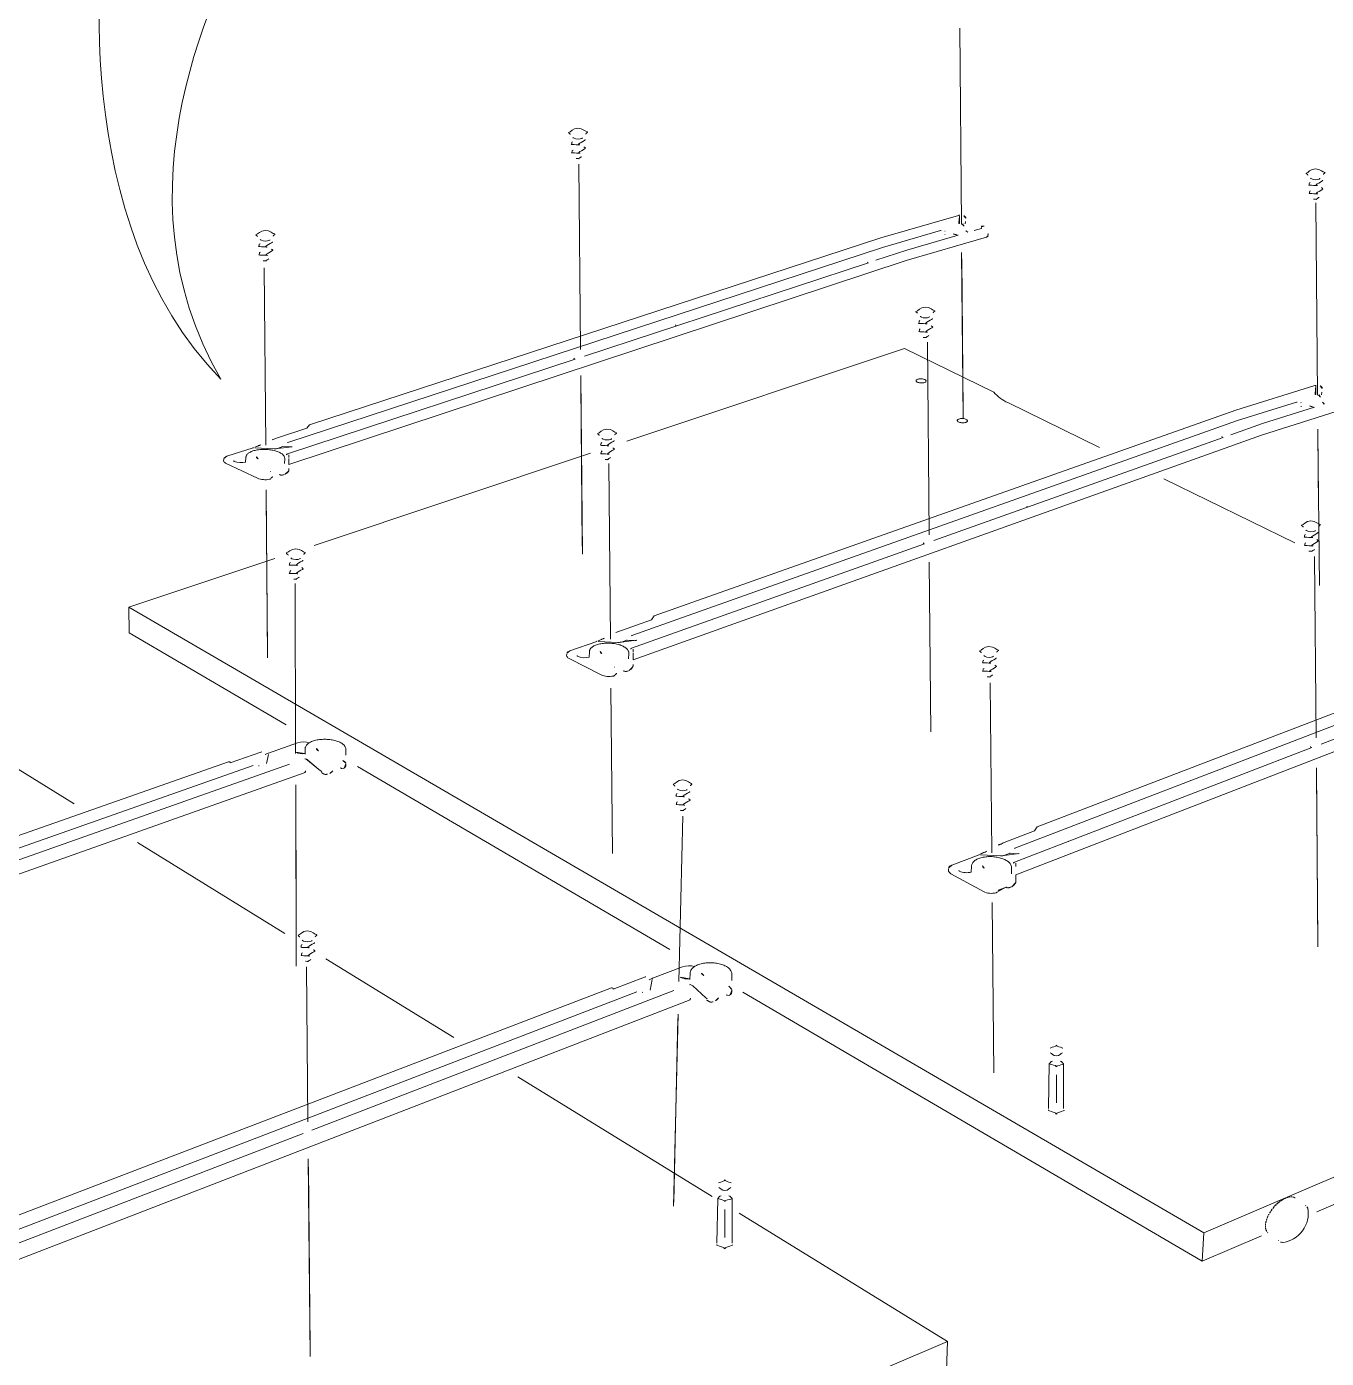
# Model space of a CAD drawing. Header units: metres. Extents: x -27.1 to 47.9, y -10.7 to 6.6.
# Drawn here: x 26.617 to 27.739, y 3.851 to 5.001 of the extents above; entities that cross this region are included whole.
import ezdxf

# ---------------------------------------------------------------- set-up
doc = ezdxf.new("R2010")
doc.units = ezdxf.units.M
doc.header["$MEASUREMENT"] = 0
doc.layers.add('PDF_Working_Num_Penna__255_Num_Penna__255_Num_Penna__255_Num_Penna__255_Num_Penna__255_Num_Penna__255', color=255, linetype='Continuous', lineweight=18)
doc.layers.add('PDF_Working_Num_Penna__7_Num_Penna__7_Num_Penna__7_Num_Penna__7_Num_Penna__7_Num_Penna__7', color=7, linetype='Continuous', lineweight=18)

msp = doc.modelspace()

# ---------------------------------------------------------------- linework, layer by layer
at = {"layer": 'PDF_Working_Num_Penna__255_Num_Penna__255_Num_Penna__255_Num_Penna__255_Num_Penna__255_Num_Penna__255', "color": 255, "linetype": 'Continuous', "lineweight": 18, "flags": 128}
for points in [[(27.4241, 4.8301), (27.4226, 4.9992)], [(27.0953, 4.722), (27.0939, 4.8817)], [(27.7316, 4.6826), (27.7302, 4.8486)], [(27.4255, 4.6684), (27.4244, 4.8)], [(26.8236, 4.6392), (26.8222, 4.7924)], [(27.3962, 4.5618), (27.3947, 4.7283)], [(27.0968, 4.5521), (27.0956, 4.6924)], [(27.7331, 4.5182), (27.7319, 4.6471)], [(27.1212, 4.4719), (27.1198, 4.6235)], [(26.8252, 4.4617), (26.824, 4.595)], [(27.7303, 4.3867), (27.7289, 4.5431)], [(27.3977, 4.3918), (27.3964, 4.5383)], [(26.8493, 4.3733), (26.8489, 4.5199)], [(27.1228, 4.2869), (27.1215, 4.4297)], [(27.4503, 4.2874), (27.449, 4.4342)], [(27.7318, 4.2112), (27.7306, 4.3562)], [(26.8498, 4.1896), (26.8494, 4.3398)], [(27.1802, 4.1765), (27.1836, 4.3192)], [(27.452, 4.0977), (27.4507, 4.2445)], [(26.86, 4.0553), (26.8588, 4.1892)], [(27.1757, 3.9861), (27.1794, 4.1448)], [(26.8618, 3.8596), (26.8604, 4.0163)]]:
    msp.add_lwpolyline(points, dxfattribs=at)
at = {"layer": 'PDF_Working_Num_Penna__7_Num_Penna__7_Num_Penna__7_Num_Penna__7_Num_Penna__7_Num_Penna__7', "color": 7, "linetype": 'Continuous', "lineweight": 18, "flags": 128}
for points in [[(27.4241, 4.8301), (27.4226, 4.9992)], [(27.0953, 4.722), (27.0939, 4.8817)], [(27.7316, 4.6826), (27.7302, 4.8486)], [(27.3546, 4.8182), (27.4215, 4.8376)], [(27.406, 4.8245), (27.356, 4.81), (26.8426, 4.6416)], [(26.8614, 4.657), (27.3546, 4.8182)], [(27.4459, 4.8189), (27.3764, 4.7986)], [(27.3771, 4.8077), (27.4213, 4.8206)], [(27.3503, 4.7989), (27.3771, 4.8077)], [(27.4256, 4.6627), (27.4243, 4.8056)], [(27.3764, 4.7986), (26.8436, 4.6227), (26.8436, 4.6278)], [(27.0986, 4.716), (27.3438, 4.7967)], [(26.8236, 4.6392), (26.8222, 4.7924)], [(27.3962, 4.5618), (27.3947, 4.7283)], [(26.8422, 4.6317), (27.0907, 4.7134)], [(27.1352, 4.6428), (27.375, 4.7228)], [(27.0969, 4.5452), (27.0955, 4.6994)], [(27.661, 4.6695), (27.7291, 4.6908)], [(27.7134, 4.6764), (27.6624, 4.6605), (27.1397, 4.475)], [(27.1589, 4.492), (27.661, 4.6695)], [(27.754, 4.6703), (27.6832, 4.6479)], [(27.6839, 4.6579), (27.7289, 4.6721)], [(26.8313, 4.6447), (26.8321, 4.6451), (26.8329, 4.6454), (26.8337, 4.6457), (26.859, 4.654), (26.8614, 4.657)], [(27.6566, 4.6482), (27.6839, 4.6579)], [(27.6832, 4.6479), (27.1408, 4.4542), (27.1408, 4.4598)], [(27.4004, 4.557), (27.65, 4.6459)], [(27.7325, 4.5856), (27.7319, 4.6532)], [(26.8131, 4.6372), (26.8129, 4.6372), (26.8127, 4.6371), (26.79, 4.6297)], [(26.8336, 4.6365), (26.8331, 4.6364), (26.8325, 4.6363), (26.832, 4.6362), (26.8313, 4.6362), (26.8307, 4.6362), (26.814, 4.6371)], [(26.8654, 4.5528), (27.1039, 4.6324)], [(27.1212, 4.4719), (27.1198, 4.6235)], [(27.7119, 4.5549), (27.5988, 4.6102)], [(26.8252, 4.4558), (26.8239, 4.6009)], [(27.1393, 4.4641), (27.3923, 4.5541)], [(26.7054, 4.4995), (26.8314, 4.5415)], [(27.7303, 4.3867), (27.7289, 4.5431)], [(27.3977, 4.3918), (27.3964, 4.5383)], [(26.8493, 4.3733), (26.8489, 4.5199)], [(28.0562, 4.5121), (28.0529, 4.5127), (28.0526, 4.5127), (28.0524, 4.5127), (28.0007, 4.4951), (27.4701, 4.2914)], [(27.6334, 3.9595), (26.7054, 4.4995)], [(26.7057, 4.4774), (26.7054, 4.4995)], [(27.4896, 4.31), (27.9992, 4.5051)], [(27.1282, 4.4784), (27.129, 4.4788), (27.1299, 4.4792), (27.1307, 4.4795), (27.1565, 4.4887), (27.1589, 4.492)], [(26.8412, 4.398), (26.7057, 4.4774)], [(27.4712, 4.2685), (28.0217, 4.4813)], [(27.7347, 4.3814), (27.9881, 4.4791)], [(27.1097, 4.4702), (27.1095, 4.4701), (27.1093, 4.47), (27.0862, 4.4619)], [(27.1306, 4.4694), (27.1301, 4.4693), (27.1295, 4.4692), (27.1289, 4.4691), (27.1283, 4.469), (27.1276, 4.469), (27.1106, 4.47)], [(27.1228, 4.2869), (27.1215, 4.4297)], [(27.4503, 4.2874), (27.449, 4.4342)], [(26.6583, 4.3298), (26.5454, 4.3993)], [(26.8575, 4.3726), (26.8576, 4.3774), (26.8576, 4.3778), (26.8577, 4.3783), (26.8579, 4.3788), (26.8581, 4.3793), (26.8583, 4.3798), (26.8587, 4.3804), (26.8592, 4.3809), (26.8597, 4.3814), (26.8603, 4.3819), (26.8609, 4.3823), (26.8616, 4.3827), (26.8623, 4.3831), (26.8631, 4.3835), (26.8639, 4.3838), (26.8648, 4.3841), (26.8658, 4.3844), (26.8668, 4.3847), (26.8679, 4.3849), (26.8689, 4.3851), (26.87, 4.3853), (26.8711, 4.3854), (26.8722, 4.3854), (26.8733, 4.3855), (26.8745, 4.3855), (26.8756, 4.3855), (26.8767, 4.3854), (26.8778, 4.3854), (26.8789, 4.3853), (26.88, 4.3851), (26.881, 4.385), (26.8821, 4.3847), (26.8831, 4.3845), (26.884, 4.3842), (26.885, 4.384), (26.8859, 4.3836), (26.8868, 4.3833), (26.8876, 4.3829), (26.8884, 4.3825), (26.8891, 4.3821), (26.8898, 4.3816), (26.8904, 4.3811), (26.891, 4.3806), (26.8915, 4.38), (26.8919, 4.3794), (26.8922, 4.3789), (26.8925, 4.3783), (26.8927, 4.3777), (26.8928, 4.3771), (26.8928, 4.3765), (26.8927, 4.3717)], [(26.8203, 4.3746), (26.8197, 4.3745), (26.8192, 4.3744), (26.7929, 4.3651)], [(27.4698, 4.2794), (27.7265, 4.3783)], [(26.8128, 4.363), (26.1708, 4.1368), (26.1048, 4.111)], [(26.1692, 4.1476), (26.7914, 4.366)], [(26.1924, 4.1209), (26.8575, 4.3567)], [(26.5394, 4.2563), (26.8441, 4.364)], [(27.1724, 4.2041), (26.9027, 4.362)], [(27.7319, 4.2065), (27.7305, 4.3609)], [(26.8497, 4.2337), (26.8494, 4.3461)], [(27.1802, 4.1765), (27.1836, 4.3192)], [(27.4585, 4.2951), (27.4593, 4.2956), (27.4602, 4.296), (27.461, 4.2964), (27.4872, 4.3064), (27.4896, 4.31)], [(26.84, 4.218), (26.7127, 4.2963)], [(27.4397, 4.2861), (27.4395, 4.286), (27.4393, 4.2859), (27.4158, 4.2769)], [(27.4609, 4.2852), (27.4604, 4.2851), (27.4598, 4.2849), (27.4592, 4.2849), (27.4586, 4.2848), (27.4579, 4.2848), (27.4406, 4.2859)], [(28.3287, 4.2569), (27.6334, 3.9595)], [(27.452, 4.0977), (27.4507, 4.2445)], [(26.986, 4.1281), (26.8755, 4.1961)], [(27.7309, 3.9776), (28.2583, 4.2045)], [(26.86, 4.0553), (26.8588, 4.1892)], [(27.1897, 4.1782), (27.1898, 4.1835), (27.1899, 4.1841), (27.1899, 4.1846), (27.1901, 4.1852), (27.1903, 4.1857), (27.1906, 4.1863), (27.191, 4.1869), (27.1915, 4.1875), (27.192, 4.1881), (27.1926, 4.1886), (27.1933, 4.1891), (27.194, 4.1896), (27.1947, 4.19), (27.1955, 4.1904), (27.1963, 4.1907), (27.1972, 4.1911), (27.1983, 4.1914), (27.1993, 4.1917), (27.2004, 4.192), (27.2015, 4.1922), (27.2026, 4.1924), (27.2037, 4.1925), (27.2049, 4.1926), (27.206, 4.1926), (27.2072, 4.1927), (27.2083, 4.1926), (27.2095, 4.1926), (27.2106, 4.1925), (27.2117, 4.1924), (27.2128, 4.1922), (27.2139, 4.192), (27.215, 4.1918), (27.216, 4.1915), (27.217, 4.1912), (27.218, 4.1909), (27.2189, 4.1905), (27.2198, 4.1901), (27.2206, 4.1897), (27.2214, 4.1893), (27.2222, 4.1888), (27.2229, 4.1883), (27.2235, 4.1877), (27.2241, 4.1871), (27.2246, 4.1865), (27.2251, 4.1858), (27.2254, 4.1852), (27.2256, 4.1846), (27.2258, 4.1839), (27.2259, 4.1833), (27.2259, 4.1826), (27.2258, 4.1773)], [(27.1516, 4.1805), (27.151, 4.1804), (27.1504, 4.1802), (27.1235, 4.1699)], [(27.2034, 4.1624), (27.1921, 4.1727), (27.1916, 4.1731), (27.191, 4.1734), (27.1905, 4.1737), (27.1898, 4.1739)], [(27.1439, 4.1675), (26.4851, 3.9146), (26.4174, 3.8858)], [(26.4834, 3.9266), (27.1219, 4.1709)], [(26.5072, 3.8968), (27.1898, 4.1605)], [(26.8633, 4.0482), (27.1759, 4.1686)], [(27.6832, 3.957), (27.632, 3.935), (27.2354, 4.1672)], [(27.1756, 3.9827), (27.1795, 4.1483)], [(27.4998, 4.1056), (27.4992, 4.0669)], [(27.5122, 4.1056), (27.5123, 4.0668)], [(27.2088, 3.991), (27.0411, 4.0942)], [(27.5061, 4.096), (27.5061, 4.0718)], [(26.514, 3.9137), (26.8558, 4.0453)], [(26.8618, 3.8527), (26.8603, 4.0233)], [(27.2137, 3.9893), (27.213, 3.9506)], [(27.2261, 3.9893), (27.2262, 3.9505)], [(27.2199, 3.9797), (27.2199, 3.9555)], [(27.4122, 3.8658), (27.2322, 3.9766)], [(27.632, 3.935), (27.6334, 3.9595)], [(27.3749, 3.8252), (27.4111, 3.8408), (27.4122, 3.8658)]]:
    msp.add_lwpolyline(points, dxfattribs=at)
for points in [[(27.4228, 4.8377), (27.4224, 4.8377), (27.4221, 4.8377), (27.4218, 4.8376)], [(27.4224, 4.8369), (27.4218, 4.8313), (27.4218, 4.831), (27.4219, 4.8308), (27.422, 4.8307), (27.4222, 4.8305), (27.4224, 4.8305)], [(27.4254, 4.8295), (27.425, 4.8298), (27.4246, 4.8299)], [(27.4254, 4.8295), (27.4253, 4.8298), (27.4253, 4.83), (27.4255, 4.8302), (27.4257, 4.8304)], [(27.4254, 4.8295), (27.4256, 4.8292), (27.4258, 4.8289), (27.4261, 4.8286), (27.4264, 4.8284)], [(27.4278, 4.8353), (27.4278, 4.8357), (27.4277, 4.8361), (27.4274, 4.8365), (27.4271, 4.8368), (27.4267, 4.8371), (27.4262, 4.8372)], [(27.4275, 4.8323), (27.4273, 4.8303)], [(27.4414, 4.8273), (27.4413, 4.8264)], [(27.4436, 4.8284), (27.4417, 4.8284), (27.4416, 4.8282), (27.4415, 4.828), (27.4415, 4.8277)], [(27.4436, 4.8284), (27.4437, 4.8282)], [(27.406, 4.8245), (27.4063, 4.8245), (27.4065, 4.8245)], [(27.4097, 4.8241), (27.4101, 4.8239)], [(27.4098, 4.8211), (27.4101, 4.8211), (27.4102, 4.8212)], [(27.4171, 4.8217), (27.4177, 4.8215), (27.4183, 4.8212), (27.419, 4.821), (27.4198, 4.8208), (27.4205, 4.8207)], [(27.4296, 4.823), (27.4294, 4.8232), (27.4292, 4.8236), (27.4289, 4.8238), (27.4285, 4.8241), (27.428, 4.8244)], [(27.4413, 4.8264), (27.4352, 4.8246)], [(27.4459, 4.8189), (27.4463, 4.8191), (27.4466, 4.8193), (27.4469, 4.8196), (27.4471, 4.8199), (27.4472, 4.8203)], [(27.4473, 4.8209), (27.4473, 4.8211), (27.4473, 4.8213), (27.4471, 4.8215), (27.447, 4.8217)], [(27.3426, 4.7976), (27.3426, 4.7974)], [(27.3428, 4.7972), (27.3432, 4.7969)], [(27.1772, 4.7432), (27.1772, 4.7429)], [(27.1774, 4.7427), (27.1778, 4.7425)], [(27.0896, 4.7143), (27.0897, 4.7141)], [(27.0898, 4.7138), (27.0902, 4.7136)], [(27.3925, 4.6959), (27.392, 4.6961), (27.3914, 4.6963), (27.3906, 4.6965), (27.3899, 4.6965), (27.3892, 4.6966), (27.3884, 4.6966), (27.3877, 4.6965), (27.387, 4.6964), (27.3864, 4.6962), (27.3858, 4.696), (27.3854, 4.6958), (27.3851, 4.6955), (27.385, 4.6952), (27.3849, 4.6949), (27.385, 4.6945), (27.3852, 4.6942), (27.3856, 4.694), (27.386, 4.6937), (27.3866, 4.6935), (27.3872, 4.6933), (27.3879, 4.6932), (27.3886, 4.693), (27.3894, 4.693), (27.3901, 4.693), (27.3909, 4.6931), (27.3916, 4.6932), (27.3922, 4.6934), (27.3927, 4.6936), (27.3931, 4.6938), (27.3934, 4.6941), (27.3935, 4.6944), (27.3936, 4.6947), (27.3935, 4.695), (27.3933, 4.6954), (27.393, 4.6956)], [(27.7304, 4.6909), (27.7301, 4.6909), (27.7297, 4.6909), (27.7294, 4.6909)], [(27.73, 4.6901), (27.7294, 4.6839), (27.7294, 4.6836), (27.7295, 4.6834), (27.7296, 4.6832), (27.7298, 4.6831), (27.7301, 4.683)], [(27.7356, 4.6883), (27.7355, 4.6888), (27.7354, 4.6893), (27.7351, 4.6897), (27.7348, 4.69), (27.7344, 4.6903), (27.7339, 4.6905)], [(27.7331, 4.682), (27.7326, 4.6822), (27.7322, 4.6824)], [(27.7331, 4.682), (27.733, 4.6823), (27.733, 4.6825), (27.7331, 4.6828), (27.7332, 4.6829)], [(27.7331, 4.682), (27.7332, 4.6816), (27.7335, 4.6812), (27.7338, 4.681), (27.7341, 4.6807)], [(27.7352, 4.685), (27.735, 4.6828)], [(27.7134, 4.6764), (27.7136, 4.6765), (27.7139, 4.6764)], [(27.7171, 4.676), (27.7175, 4.6758)], [(27.7172, 4.6726), (27.7174, 4.6727), (27.7176, 4.6728)], [(27.7246, 4.6734), (27.7252, 4.6731), (27.7258, 4.6728), (27.7265, 4.6726), (27.7273, 4.6724), (27.7281, 4.6722)], [(27.7373, 4.6747), (27.7372, 4.6751), (27.7369, 4.6754), (27.7366, 4.6757), (27.7362, 4.676), (27.7357, 4.6763)], [(27.4282, 4.6616), (27.4276, 4.6618), (27.427, 4.662), (27.4262, 4.6622), (27.4255, 4.6623), (27.4248, 4.6623), (27.424, 4.6623), (27.4233, 4.6622), (27.4226, 4.6621), (27.422, 4.6619), (27.4215, 4.6617), (27.421, 4.6615), (27.4207, 4.6611), (27.4205, 4.6608), (27.4205, 4.6605), (27.4206, 4.6602), (27.4208, 4.6599), (27.4211, 4.6596), (27.4216, 4.6594), (27.4222, 4.6591), (27.4228, 4.6589), (27.4235, 4.6588), (27.4243, 4.6586), (27.425, 4.6586), (27.4258, 4.6586), (27.4266, 4.6587), (27.4272, 4.6588), (27.4278, 4.659), (27.4283, 4.6592), (27.4288, 4.6595), (27.4291, 4.6598), (27.4293, 4.6601), (27.4293, 4.6604), (27.4292, 4.6607), (27.429, 4.661), (27.4287, 4.6613)], [(26.8313, 4.6447), (26.8305, 4.6445), (26.8297, 4.6443), (26.829, 4.644)], [(26.8876, 4.6466), (26.8875, 4.6468)], [(27.6488, 4.6468), (27.6488, 4.6466)], [(27.6489, 4.6464), (27.6494, 4.6461)], [(26.8166, 4.6386), (26.8157, 4.6382), (26.8149, 4.6378), (26.814, 4.6375)], [(26.8166, 4.6386), (26.817, 4.6388), (26.8174, 4.6389), (26.8178, 4.639), (26.8181, 4.6391), (26.8185, 4.6393)], [(26.8188, 4.6394), (26.8193, 4.6397)], [(26.8336, 4.6365), (26.8383, 4.6381), (26.8452, 4.6378), (26.8456, 4.6378), (26.846, 4.6378), (26.8463, 4.6379)], [(26.8383, 4.6381), (26.8384, 4.6383)], [(26.8426, 4.6416), (26.8423, 4.6415)], [(26.79, 4.6297), (26.7893, 4.6294), (26.7887, 4.6291), (26.7883, 4.6288), (26.7878, 4.6285), (26.7876, 4.6281), (26.7874, 4.6278)], [(26.8157, 4.6292), (26.8157, 4.6288), (26.8158, 4.6285), (26.8161, 4.6281), (26.8165, 4.6277), (26.817, 4.6274)], [(26.8415, 4.631), (26.8416, 4.6313), (26.8418, 4.6315), (26.8419, 4.6316)], [(26.8435, 4.631), (26.8435, 4.6304), (26.8436, 4.6298), (26.8436, 4.6292), (26.8436, 4.6286)], [(26.8275, 4.6167), (26.8277, 4.6167)], [(26.8292, 4.6116), (26.8289, 4.6113), (26.8286, 4.611), (26.8283, 4.6107)], [(26.8292, 4.6116), (26.8293, 4.6118), (26.8295, 4.6119), (26.8297, 4.612)], [(26.8363, 4.6135), (26.8354, 4.6139), (26.8357, 4.6139)], [(26.8355, 4.6139), (26.836, 4.6137)], [(26.8397, 4.6141), (26.8379, 4.6135), (26.8375, 4.6134), (26.837, 4.6134), (26.8366, 4.6134)], [(26.8434, 4.6172), (26.8431, 4.6167), (26.8428, 4.6162), (26.8424, 4.6158), (26.8419, 4.6153), (26.8414, 4.615), (26.8408, 4.6146), (26.8403, 4.6143)], [(26.8434, 4.6172), (26.8434, 4.6176), (26.8435, 4.6179), (26.8435, 4.6182), (26.8436, 4.6185), (26.8436, 4.6189), (26.8436, 4.6193)], [(27.4804, 4.5868), (27.4804, 4.5866)], [(27.4806, 4.5863), (27.481, 4.5861)], [(27.3912, 4.5551), (27.3913, 4.5548)], [(27.3914, 4.5545), (27.3918, 4.5543)], [(27.1133, 4.4717), (27.1124, 4.4713), (27.1115, 4.4708), (27.1106, 4.4705)], [(27.1133, 4.4717), (27.1137, 4.4719), (27.1141, 4.472), (27.1145, 4.4721), (27.1148, 4.4722), (27.1152, 4.4724)], [(27.1155, 4.4726), (27.116, 4.4729)], [(27.1282, 4.4784), (27.1274, 4.4782), (27.1266, 4.4779), (27.1258, 4.4776)], [(27.1306, 4.4694), (27.1354, 4.4711), (27.1423, 4.4708), (27.1428, 4.4708), (27.1432, 4.4708), (27.1435, 4.4709)], [(27.1354, 4.4711), (27.1354, 4.4714)], [(27.1397, 4.475), (27.1394, 4.4748)], [(27.1856, 4.4805), (27.1854, 4.4807)], [(27.0862, 4.4619), (27.0855, 4.4616), (27.0849, 4.4613), (27.0844, 4.4609), (27.084, 4.4606), (27.0837, 4.4601), (27.0835, 4.4598)], [(27.1123, 4.4613), (27.1123, 4.4609), (27.1125, 4.4605), (27.1128, 4.4601), (27.1132, 4.4597), (27.1136, 4.4594)], [(27.1386, 4.4633), (27.1387, 4.4636), (27.1389, 4.4638), (27.1391, 4.464)], [(27.1407, 4.4633), (27.1407, 4.4627), (27.1407, 4.4621), (27.1407, 4.4614), (27.1408, 4.4606)], [(27.1405, 4.4481), (27.1403, 4.4476), (27.1399, 4.4471), (27.1395, 4.4465), (27.139, 4.4461), (27.1385, 4.4457), (27.1379, 4.4453), (27.1373, 4.4449)], [(27.1405, 4.4481), (27.1406, 4.4485), (27.1406, 4.4489), (27.1407, 4.4493), (27.1407, 4.4496), (27.1408, 4.45)], [(27.1244, 4.4476), (27.1246, 4.4476)], [(27.1261, 4.442), (27.1258, 4.4417), (27.1255, 4.4413), (27.1252, 4.441)], [(27.1261, 4.442), (27.1262, 4.4422), (27.1264, 4.4423), (27.1266, 4.4424)], [(27.1333, 4.4441), (27.1325, 4.4445), (27.1327, 4.4445)], [(27.1325, 4.4445), (27.133, 4.4443)], [(27.1368, 4.4447), (27.135, 4.4441), (27.1345, 4.4439), (27.1341, 4.4439), (27.1337, 4.4439)], [(27.7254, 4.3794), (27.7255, 4.379)], [(26.8233, 4.3726), (26.8234, 4.3724), (26.8236, 4.3723)], [(26.8235, 4.3727), (26.8256, 4.3734)], [(26.8258, 4.3725), (26.8241, 4.3645)], [(26.8256, 4.3734), (26.8258, 4.3735)], [(26.8576, 4.3687), (26.8572, 4.3686)], [(26.8708, 4.3584), (26.8598, 4.3676), (26.8593, 4.368), (26.8587, 4.3683), (26.8582, 4.3685)], [(26.8691, 4.3755), (26.8686, 4.3759), (26.8681, 4.3762), (26.8677, 4.3766), (26.8675, 4.377), (26.8673, 4.3774)], [(27.7256, 4.3787), (27.7261, 4.3785)], [(26.7925, 4.366), (26.7922, 4.3661), (26.7918, 4.3661)], [(26.7929, 4.3651), (26.7929, 4.3659)], [(26.8173, 4.3627), (26.8178, 4.3625)], [(26.8573, 4.3568), (26.8575, 4.3569), (26.8577, 4.3571), (26.8578, 4.3574), (26.8579, 4.3578), (26.8579, 4.3582)], [(26.872, 4.3577), (26.8716, 4.3579), (26.8712, 4.3581)], [(26.8716, 4.3567), (26.8719, 4.3565), (26.8721, 4.3564), (26.8724, 4.3563), (26.8726, 4.3562), (26.8729, 4.356), (26.8732, 4.3559), (26.8736, 4.3556), (26.8739, 4.3554), (26.8744, 4.3552)], [(26.8789, 4.3561), (26.8793, 4.3563), (26.8798, 4.3566), (26.8803, 4.3569), (26.8806, 4.3573), (26.881, 4.3578), (26.8815, 4.3584)], [(26.8881, 4.3608), (26.8889, 4.3604), (26.8892, 4.3602)], [(26.8889, 4.3604), (26.8887, 4.3605)], [(26.8907, 4.3604), (26.8905, 4.3603), (26.8902, 4.3602), (26.89, 4.3602), (26.8898, 4.3602)], [(26.8901, 4.3673), (26.8906, 4.367), (26.8912, 4.3666), (26.8918, 4.3662), (26.8922, 4.3658), (26.8925, 4.3654), (26.8927, 4.3649)], [(26.8927, 4.3644), (26.8927, 4.3627), (26.8926, 4.3623), (26.8924, 4.3619), (26.8921, 4.3615), (26.8917, 4.3611), (26.8912, 4.3607)], [(26.8749, 4.3551), (26.8754, 4.3551), (26.8759, 4.3552), (26.8764, 4.3553), (26.8769, 4.3554)], [(27.4433, 4.2877), (27.4424, 4.2872), (27.4415, 4.2868), (27.4406, 4.2864)], [(27.4433, 4.2877), (27.4437, 4.2879), (27.4442, 4.288), (27.4445, 4.2882), (27.4449, 4.2883), (27.4452, 4.2885)], [(27.4456, 4.2887), (27.4461, 4.289)], [(27.4585, 4.2951), (27.4576, 4.2949), (27.4568, 4.2946), (27.4561, 4.2942)], [(27.4609, 4.2852), (27.4658, 4.2871), (27.4728, 4.2867), (27.4732, 4.2867), (27.4737, 4.2868), (27.474, 4.2868)], [(27.4658, 4.2871), (27.4658, 4.2874)], [(27.4701, 4.2914), (27.4699, 4.2912)], [(27.5167, 4.2974), (27.5166, 4.2977)], [(27.4158, 4.2769), (27.4152, 4.2766), (27.4145, 4.2762), (27.414, 4.2759), (27.4136, 4.2755), (27.4133, 4.275), (27.4131, 4.2746)], [(27.4424, 4.2763), (27.4424, 4.2759), (27.4425, 4.2755), (27.4428, 4.275), (27.4432, 4.2746), (27.4437, 4.2742)], [(27.469, 4.2785), (27.4691, 4.2787), (27.4691, 4.2788), (27.4693, 4.2791), (27.4695, 4.2792)], [(27.4711, 4.2785), (27.4711, 4.2778), (27.4712, 4.2771), (27.4712, 4.2764), (27.4712, 4.2756)], [(27.471, 4.2619), (27.4711, 4.2623), (27.4711, 4.2626), (27.4711, 4.2631), (27.4712, 4.2635), (27.4712, 4.2639), (27.4712, 4.2644)], [(27.4712, 4.2645), (27.4712, 4.2685)], [(27.4546, 4.2612), (27.4548, 4.2613)], [(27.4626, 4.2578), (27.4568, 4.2555), (27.4566, 4.2555), (27.4565, 4.2553), (27.4563, 4.2551), (27.456, 4.2547), (27.4557, 4.2543), (27.4554, 4.254)], [(27.4636, 4.2574), (27.4628, 4.2579), (27.463, 4.2579)], [(27.4628, 4.2579), (27.4634, 4.2576)], [(27.4672, 4.2581), (27.4653, 4.2574), (27.4649, 4.2572), (27.4644, 4.2572), (27.464, 4.2572)], [(27.471, 4.2619), (27.4707, 4.2613), (27.4703, 4.2607), (27.4699, 4.2601), (27.4694, 4.2596), (27.4689, 4.2591), (27.4683, 4.2587), (27.4677, 4.2583)], [(27.2017, 4.1815), (27.2011, 4.1819), (27.2006, 4.1823), (27.2002, 4.1827), (27.2, 4.1831), (27.1998, 4.1836)], [(27.1546, 4.1782), (27.1548, 4.178), (27.1549, 4.1779)], [(27.1548, 4.1783), (27.157, 4.1791)], [(27.1572, 4.1782), (27.1555, 4.1691)], [(27.157, 4.1791), (27.1572, 4.1792), (27.1574, 4.1793)], [(27.1898, 4.1739), (27.1894, 4.1737)], [(27.2232, 4.1723), (27.2237, 4.172), (27.2244, 4.1715), (27.2249, 4.1711), (27.2253, 4.1706), (27.2256, 4.1701), (27.2258, 4.1696)], [(27.1231, 4.1708), (27.1227, 4.1709), (27.1223, 4.171)], [(27.1235, 4.1699), (27.1234, 4.1707)], [(27.1485, 4.1672), (27.149, 4.167)], [(27.1896, 4.1605), (27.1898, 4.1607), (27.1899, 4.1609), (27.19, 4.1612), (27.1901, 4.1617), (27.1902, 4.1621)], [(27.2046, 4.1615), (27.2042, 4.1617), (27.2038, 4.1621)], [(27.2117, 4.1598), (27.2122, 4.16), (27.2126, 4.1603), (27.2131, 4.1607), (27.2135, 4.1612), (27.2139, 4.1616), (27.2144, 4.1624)], [(27.2212, 4.165), (27.2219, 4.1646), (27.2223, 4.1644)], [(27.2219, 4.1646), (27.2218, 4.1647)], [(27.2238, 4.1646), (27.2236, 4.1644), (27.2234, 4.1644), (27.2233, 4.1644), (27.2231, 4.1643), (27.2229, 4.1643)], [(27.2259, 4.1691), (27.2258, 4.1672), (27.2257, 4.1667), (27.2256, 4.1662), (27.2253, 4.1658), (27.2249, 4.1653), (27.2244, 4.1649)], [(27.2042, 4.1604), (27.2045, 4.1602), (27.2047, 4.1601), (27.205, 4.16), (27.2053, 4.1598), (27.2056, 4.1597), (27.2059, 4.1596), (27.2062, 4.1592), (27.2066, 4.159), (27.2071, 4.1588)], [(27.2076, 4.1587), (27.2081, 4.1587), (27.2086, 4.1587), (27.2092, 4.1588), (27.2097, 4.159)], [(27.7012, 3.9881), (27.701, 3.9881), (27.7008, 3.988), (27.7006, 3.9879), (27.7004, 3.9876), (27.6999, 3.9872)], [(27.703, 3.9891), (27.7029, 3.9892), (27.7026, 3.9891), (27.7024, 3.9889), (27.7022, 3.9887), (27.7017, 3.9884)], [(27.7048, 3.9899), (27.7044, 3.9899), (27.7043, 3.9898), (27.7041, 3.9895), (27.7035, 3.9893)], [(27.7065, 3.9904), (27.7063, 3.9904), (27.7061, 3.9904), (27.7059, 3.9901), (27.7054, 3.99)], [(27.7082, 3.9907), (27.7078, 3.9906), (27.7076, 3.9905), (27.7071, 3.9904)], [(27.7097, 3.9907), (27.7093, 3.9906), (27.7092, 3.9905), (27.7088, 3.9905)], [(27.7111, 3.9903), (27.7107, 3.9903), (27.7106, 3.9902), (27.7103, 3.9903)], [(27.7111, 3.9903), (27.7119, 3.9897), (27.7121, 3.9898)], [(27.6911, 3.978), (27.6908, 3.9778), (27.6906, 3.9776), (27.6905, 3.9774), (27.6905, 3.9771), (27.6901, 3.9765)], [(27.6924, 3.98), (27.6922, 3.9799), (27.692, 3.9797), (27.6919, 3.9794), (27.6918, 3.9792), (27.6915, 3.9786)], [(27.6941, 3.982), (27.6938, 3.9819), (27.6936, 3.9817), (27.6934, 3.9814), (27.6934, 3.9811), (27.6929, 3.9806)], [(27.6957, 3.9837), (27.6955, 3.9837), (27.6953, 3.9836), (27.6951, 3.9833), (27.695, 3.983), (27.6945, 3.9825)], [(27.6975, 3.9854), (27.6973, 3.9854), (27.697, 3.9852), (27.6969, 3.985), (27.6968, 3.9847), (27.6962, 3.9842)], [(27.6981, 3.9859), (27.6978, 3.9857)], [(27.6993, 3.9868), (27.6991, 3.9869), (27.6989, 3.9867), (27.6987, 3.9865), (27.6986, 3.9863), (27.6983, 3.9861)], [(27.7213, 3.983), (27.7212, 3.9831)], [(27.6866, 3.9651), (27.6865, 3.9655)], [(27.6867, 3.9668), (27.6866, 3.967), (27.6866, 3.9672), (27.6867, 3.9675)], [(27.6866, 3.9651), (27.6867, 3.9645)], [(27.6867, 3.9668), (27.6867, 3.9663)], [(27.6873, 3.9696), (27.6871, 3.9694), (27.687, 3.9692), (27.687, 3.9689), (27.6871, 3.9688), (27.687, 3.9682)], [(27.6879, 3.9717), (27.6877, 3.9715), (27.6876, 3.9712), (27.6875, 3.971), (27.6876, 3.9708), (27.6874, 3.9702)], [(27.6886, 3.9737), (27.6885, 3.9735), (27.6884, 3.9733), (27.6883, 3.9731), (27.6883, 3.9729), (27.6881, 3.9723)], [(27.6887, 3.9738), (27.689, 3.9744)], [(27.6893, 3.975), (27.6893, 3.9752), (27.6894, 3.9755), (27.6896, 3.9758)], [(27.6867, 3.9634), (27.6866, 3.9636), (27.6867, 3.9638)], [(27.6867, 3.9634), (27.6869, 3.9632), (27.687, 3.9629)], [(27.6871, 3.962), (27.687, 3.9621), (27.6871, 3.9623)], [(27.6871, 3.962), (27.6874, 3.9617), (27.6876, 3.9614)], [(27.6877, 3.9607), (27.6876, 3.9609)], [(27.6885, 3.9596), (27.6884, 3.9598)], [(27.6979, 3.9529), (27.6976, 3.9528)], [(27.7001, 3.9515), (27.6997, 3.9516)], [(27.7011, 3.9512), (27.7013, 3.9512)]]:
    msp.add_lwpolyline(points, close=True, dxfattribs=at)
for points in [[(27.5432, 4.6374), (27.4642, 4.676, -0.107809), (27.452, 4.6851), (27.375, 4.7228)], [(26.796, 4.626), (26.796, 4.6256), (26.7963, 4.6253, 0.150269), (26.8062, 4.6247), (26.8064, 4.6289), (26.8065, 4.6293), (26.8066, 4.6298), (26.8067, 4.6302), (26.8069, 4.6306), (26.8072, 4.631), (26.8075, 4.6315), (26.808, 4.6319), (26.8085, 4.6323), (26.809, 4.6328), (26.8097, 4.6331), (26.8103, 4.6334), (26.811, 4.6338), (26.8117, 4.6341), (26.8125, 4.6343), (26.8133, 4.6346), (26.8143, 4.6348), (26.8153, 4.6351), (26.8162, 4.6353), (26.8173, 4.6354), (26.8183, 4.6355), (26.8194, 4.6356), (26.8204, 4.6357), (26.8215, 4.6357), (26.8226, 4.6357), (26.8236, 4.6357), (26.8247, 4.6356), (26.8257, 4.6355), (26.8268, 4.6354), (26.8278, 4.6353), (26.8288, 4.6351), (26.8298, 4.6349), (26.8307, 4.6347), (26.8317, 4.6345), (26.8325, 4.6342), (26.8334, 4.6339), (26.8342, 4.6336), (26.835, 4.6333), (26.8357, 4.6329), (26.8364, 4.6325), (26.8371, 4.6321), (26.8377, 4.6317), (26.8382, 4.6312), (26.8387, 4.6307), (26.8391, 4.6302), (26.8394, 4.6297), (26.8396, 4.6292), (26.8398, 4.6287), (26.8399, 4.6282), (26.8399, 4.6276), (26.8397, 4.6234)], [(26.7873, 4.6274), (26.7872, 4.6258), (26.7873, 4.6255), (26.7874, 4.6251), (26.7877, 4.6247), (26.7881, 4.6243), (26.7887, 4.6239), (26.7893, 4.6236), (26.8164, 4.6108, 0.150735), (26.8268, 4.6099), (26.827, 4.61), (26.8272, 4.61), (26.8274, 4.6101), (26.8276, 4.6102), (26.8278, 4.6103), (26.8279, 4.6104)], [(27.0834, 4.4593), (27.0833, 4.4577), (27.0834, 4.4572), (27.0836, 4.4568), (27.0839, 4.4564), (27.0843, 4.4559), (27.0848, 4.4555), (27.0855, 4.4551), (27.113, 4.4411, 0.162069), (27.1237, 4.4401), (27.1239, 4.4402), (27.1241, 4.4402), (27.1243, 4.4403), (27.1245, 4.4404), (27.1246, 4.4405), (27.1248, 4.4407)], [(27.0923, 4.4578), (27.0924, 4.4574), (27.0926, 4.4571, 0.162984), (27.1027, 4.4564), (27.1029, 4.461), (27.1029, 4.4615), (27.1031, 4.462), (27.1032, 4.4624), (27.1034, 4.4629), (27.1037, 4.4633), (27.104, 4.4638), (27.1045, 4.4643), (27.105, 4.4648), (27.1056, 4.4653), (27.1062, 4.4657), (27.1068, 4.466), (27.1075, 4.4664), (27.1083, 4.4667), (27.1091, 4.467), (27.11, 4.4673), (27.1109, 4.4676), (27.1119, 4.4678), (27.1129, 4.468), (27.114, 4.4682), (27.115, 4.4683), (27.1161, 4.4684), (27.1172, 4.4685), (27.1182, 4.4685), (27.1193, 4.4685), (27.1204, 4.4685), (27.1215, 4.4684), (27.1226, 4.4683), (27.1236, 4.4682), (27.1246, 4.4681), (27.1257, 4.4679), (27.1267, 4.4676), (27.1277, 4.4674), (27.1286, 4.4671), (27.1295, 4.4669), (27.1304, 4.4665), (27.1312, 4.4662), (27.132, 4.4658), (27.1327, 4.4654), (27.1334, 4.465), (27.1341, 4.4645), (27.1347, 4.4641), (27.1353, 4.4635), (27.1358, 4.463), (27.1362, 4.4625), (27.1365, 4.4619), (27.1367, 4.4614), (27.1369, 4.4608), (27.137, 4.4602), (27.137, 4.4596), (27.1368, 4.4549)], [(26.8612, 4.3825, 0.139035), (26.8511, 4.3824), (26.826, 4.3735)], [(27.422, 4.2724), (27.4221, 4.2721), (27.4223, 4.2717, 0.174935), (27.4326, 4.2709), (27.4328, 4.276), (27.4328, 4.2765), (27.433, 4.277), (27.4331, 4.2775), (27.4333, 4.2781), (27.4336, 4.2785), (27.434, 4.2791), (27.4344, 4.2796), (27.4349, 4.2801), (27.4355, 4.2807), (27.4361, 4.2811), (27.4368, 4.2815), (27.4375, 4.2819), (27.4383, 4.2822), (27.4391, 4.2826), (27.44, 4.2829), (27.4409, 4.2832), (27.4419, 4.2835), (27.4429, 4.2837), (27.444, 4.2838), (27.4451, 4.284), (27.4462, 4.2841), (27.4473, 4.2842), (27.4484, 4.2842), (27.4495, 4.2842), (27.4506, 4.2842), (27.4517, 4.2841), (27.4528, 4.284), (27.4538, 4.2839), (27.4549, 4.2837), (27.4559, 4.2835), (27.4569, 4.2833), (27.4579, 4.283), (27.4589, 4.2827), (27.4598, 4.2824), (27.4607, 4.282), (27.4615, 4.2817), (27.4623, 4.2813), (27.4631, 4.2808), (27.4638, 4.2804), (27.4645, 4.2799), (27.4651, 4.2794), (27.4657, 4.2788), (27.4661, 4.2782), (27.4666, 4.2776), (27.4669, 4.277), (27.4671, 4.2764), (27.4673, 4.2757), (27.4674, 4.2751), (27.4674, 4.2744), (27.4672, 4.2693)], [(27.413, 4.2741), (27.4129, 4.2723), (27.413, 4.2718), (27.4132, 4.2713), (27.4135, 4.2709), (27.4139, 4.2704), (27.4145, 4.27), (27.4151, 4.2695), (27.4431, 4.2541, 0.174954), (27.4539, 4.253), (27.4541, 4.2531), (27.4543, 4.2532), (27.4545, 4.2533), (27.4547, 4.2533), (27.4549, 4.2535), (27.455, 4.2536)], [(27.1936, 4.1893, 0.151065), (27.1832, 4.1892), (27.1574, 4.1793)], [(27.4122, 3.8658), (26.5475, 3.496), (26.4564, 3.5664), (26.4571, 3.5467, 0.149697), (26.4445, 3.5632), (25.7759, 4.0813, 0.095493), (25.7565, 4.0904), (25.755, 4.1084), (25.6872, 4.1607)], [(27.7224, 3.9819), (27.7228, 3.9815), (27.723, 3.9812), (27.7232, 3.9809, -0.430055), (27.7011, 3.9512), (27.7004, 3.9514), (27.7001, 3.9515)]]:
    msp.add_lwpolyline(points, format="xyb", dxfattribs=at)
for points in [[(26.8574, 4.3732, -0.133916), (26.8494, 4.3743)], [(27.1897, 4.1789, -0.1459), (27.1814, 4.1801)]]:
    msp.add_lwpolyline(points, format="xyb", close=True, dxfattribs=at)
at = {"layer": 'PDF_Working_Num_Penna__7_Num_Penna__7_Num_Penna__7_Num_Penna__7_Num_Penna__7_Num_Penna__7', "color": 7, "linetype": 'Continuous', "lineweight": 18}
msp.add_arc((27.501, 4.0653), 0.00173, 166.4778, 179.4892, dxfattribs=at)
for points in [[(26.69, 5.1374), (26.6773, 5.0652), (26.6531, 4.8313), (26.7848, 4.6962)], [(26.7848, 4.6962), (26.6899, 4.8588), (26.7809, 5.036), (26.8149, 5.1008)], [(27.0863, 4.9075), (27.0872, 4.9075), (27.0844, 4.9091), (27.085, 4.9091)], [(27.085, 4.9092), (27.0869, 4.9092), (27.0885, 4.9129), (27.093, 4.9129)], [(27.093, 4.9129), (27.0976, 4.9129), (27.0994, 4.9097), (27.1013, 4.9097)], [(27.1013, 4.9096), (27.1019, 4.9096), (27.0991, 4.9078), (27.1001, 4.9078)], [(27.0941, 4.8984), (27.0975, 4.8984), (27.0859, 4.8989), (27.0873, 4.8989)], [(27.0873, 4.8989), (27.0881, 4.8989), (27.0873, 4.9012), (27.0885, 4.9012)], [(27.0887, 4.9049), (27.0887, 4.9049), (27.0902, 4.9035), (27.0932, 4.9035)], [(27.0993, 4.9029), (27.1007, 4.9029), (27.0906, 4.8984), (27.0941, 4.8984)], [(27.0932, 4.9035), (27.0962, 4.9035), (27.0971, 4.9046), (27.0971, 4.9046)], [(27.0982, 4.8967), (27.0989, 4.8967), (27.099, 4.8957), (27.0995, 4.8957)], [(27.0992, 4.903), (27.0993, 4.903), (27.0992, 4.9029), (27.0993, 4.9029)], [(27.0943, 4.8912), (27.0978, 4.8912), (27.0862, 4.8917), (27.0876, 4.8917)], [(27.0876, 4.8917), (27.0883, 4.8917), (27.0876, 4.894), (27.0888, 4.894)], [(27.094, 4.8865), (27.0954, 4.8865), (27.0908, 4.8867), (27.0914, 4.8867)], [(27.0995, 4.8957), (27.1009, 4.8957), (27.0909, 4.8912), (27.0943, 4.8912)], [(27.0961, 4.8883), (27.0966, 4.8883), (27.0927, 4.8865), (27.094, 4.8865)], [(27.723, 4.8724), (27.7239, 4.8724), (27.7211, 4.874), (27.7217, 4.874)], [(27.7217, 4.8741), (27.7236, 4.8741), (27.7252, 4.8778), (27.7297, 4.8778)], [(27.7297, 4.8778), (27.7342, 4.8778), (27.7361, 4.8746), (27.738, 4.8746)], [(27.738, 4.8745), (27.7386, 4.8745), (27.7358, 4.8728), (27.7368, 4.8728)], [(27.7307, 4.8633), (27.7342, 4.8633), (27.7226, 4.8638), (27.724, 4.8638)], [(27.724, 4.8638), (27.7247, 4.8638), (27.724, 4.8661), (27.7252, 4.8661)], [(27.7254, 4.8698), (27.7254, 4.8698), (27.7268, 4.8684), (27.7299, 4.8684)], [(27.7359, 4.8678), (27.7374, 4.8678), (27.7273, 4.8633), (27.7307, 4.8633)], [(27.7299, 4.8684), (27.7329, 4.8684), (27.7338, 4.8695), (27.7338, 4.8695)], [(27.7349, 4.8616), (27.7356, 4.8616), (27.7357, 4.8606), (27.7362, 4.8606)], [(27.7359, 4.8679), (27.7359, 4.8679), (27.7359, 4.8678), (27.7359, 4.8678)], [(27.731, 4.8561), (27.7345, 4.8561), (27.7228, 4.8566), (27.7243, 4.8566)], [(27.7243, 4.8566), (27.725, 4.8566), (27.7242, 4.8589), (27.7255, 4.8589)], [(27.7362, 4.8606), (27.7376, 4.8606), (27.7275, 4.8561), (27.731, 4.8561)], [(27.7307, 4.8514), (27.7321, 4.8514), (27.7275, 4.8516), (27.7281, 4.8516)], [(27.7328, 4.8532), (27.7333, 4.8532), (27.7293, 4.8514), (27.7307, 4.8514)], [(26.8163, 4.8193), (26.8173, 4.8193), (26.8145, 4.8209), (26.8151, 4.8209)], [(26.815, 4.8211), (26.8169, 4.8211), (26.8186, 4.8247), (26.8231, 4.8247)], [(26.8188, 4.8168), (26.8188, 4.8168), (26.8202, 4.8154), (26.8232, 4.8154)], [(26.8231, 4.8247), (26.8276, 4.8247), (26.8295, 4.8216), (26.8314, 4.8216)], [(26.8232, 4.8154), (26.8262, 4.8154), (26.8272, 4.8164), (26.8272, 4.8164)], [(26.8314, 4.8214), (26.832, 4.8214), (26.8292, 4.8197), (26.8301, 4.8197)], [(26.8241, 4.8103), (26.8276, 4.8103), (26.816, 4.8107), (26.8174, 4.8107)], [(26.8174, 4.8107), (26.8181, 4.8107), (26.8173, 4.8131), (26.8186, 4.8131)], [(26.8176, 4.8035), (26.8183, 4.8035), (26.8176, 4.8059), (26.8189, 4.8059)], [(26.8293, 4.8147), (26.8307, 4.8147), (26.8206, 4.8103), (26.8241, 4.8103)], [(26.8296, 4.8076), (26.831, 4.8076), (26.8209, 4.8031), (26.8244, 4.8031)], [(26.8282, 4.8085), (26.829, 4.8085), (26.8291, 4.8076), (26.8296, 4.8076)], [(26.8293, 4.8148), (26.8293, 4.8148), (26.8293, 4.8147), (26.8293, 4.8147)], [(26.8244, 4.8031), (26.8278, 4.8031), (26.8162, 4.8035), (26.8176, 4.8035)], [(26.8241, 4.7984), (26.8255, 4.7984), (26.8209, 4.7985), (26.8214, 4.7985)], [(26.8261, 4.8001), (26.8267, 4.8001), (26.8227, 4.7984), (26.8241, 4.7984)], [(27.3848, 4.7548), (27.3867, 4.7548), (27.3883, 4.7585), (27.3928, 4.7585)], [(27.3928, 4.7585), (27.3973, 4.7585), (27.3992, 4.7553), (27.4011, 4.7553)], [(27.3861, 4.7531), (27.387, 4.7531), (27.3842, 4.7547), (27.3848, 4.7547)], [(27.3871, 4.7444), (27.3879, 4.7444), (27.3871, 4.7468), (27.3883, 4.7468)], [(27.3885, 4.7505), (27.3885, 4.7505), (27.39, 4.7491), (27.393, 4.7491)], [(27.399, 4.7485), (27.4005, 4.7485), (27.3904, 4.744), (27.3939, 4.744)], [(27.393, 4.7491), (27.396, 4.7491), (27.3969, 4.7502), (27.3969, 4.7502)], [(27.4011, 4.7552), (27.4017, 4.7552), (27.3989, 4.7534), (27.3999, 4.7534)], [(27.399, 4.7486), (27.399, 4.7486), (27.399, 4.7485), (27.399, 4.7485)], [(27.3939, 4.744), (27.3973, 4.744), (27.3857, 4.7444), (27.3871, 4.7444)], [(27.3941, 4.7368), (27.3976, 4.7368), (27.386, 4.7373), (27.3874, 4.7373)], [(27.3874, 4.7373), (27.3881, 4.7373), (27.3874, 4.7396), (27.3886, 4.7396)], [(27.3993, 4.7413), (27.4007, 4.7413), (27.3906, 4.7368), (27.3941, 4.7368)], [(27.398, 4.7423), (27.3987, 4.7423), (27.3988, 4.7413), (27.3993, 4.7413)], [(27.3938, 4.7321), (27.3952, 4.7321), (27.3906, 4.7323), (27.3912, 4.7323)], [(27.3959, 4.7339), (27.3964, 4.7339), (27.3925, 4.7321), (27.3938, 4.7321)], [(27.1114, 4.6478), (27.1123, 4.6478), (27.1095, 4.6494), (27.1101, 4.6494)], [(27.11, 4.6495), (27.1119, 4.6495), (27.1136, 4.6532), (27.1181, 4.6532)], [(27.1138, 4.6452), (27.1138, 4.6452), (27.1152, 4.6438), (27.1182, 4.6438)], [(27.1243, 4.6432), (27.1257, 4.6432), (27.1157, 4.6387), (27.1191, 4.6387)], [(27.1181, 4.6532), (27.1226, 4.6532), (27.1245, 4.65), (27.1264, 4.65)], [(27.1182, 4.6438), (27.1212, 4.6438), (27.1222, 4.6449), (27.1222, 4.6449)], [(27.1264, 4.6499), (27.127, 4.6499), (27.1242, 4.6482), (27.1251, 4.6482)], [(27.1243, 4.6433), (27.1243, 4.6433), (27.1243, 4.6432), (27.1243, 4.6432)], [(27.1191, 4.6387), (27.1226, 4.6387), (27.111, 4.6392), (27.1124, 4.6392)], [(27.1194, 4.6315), (27.1229, 4.6315), (27.1112, 4.632), (27.1127, 4.632)], [(27.1124, 4.6392), (27.1131, 4.6392), (27.1124, 4.6415), (27.1136, 4.6415)], [(27.1127, 4.632), (27.1134, 4.632), (27.1126, 4.6343), (27.1139, 4.6343)], [(27.1246, 4.636), (27.126, 4.636), (27.1159, 4.6315), (27.1194, 4.6315)], [(27.1233, 4.637), (27.124, 4.637), (27.1241, 4.636), (27.1246, 4.636)], [(27.1191, 4.6268), (27.1205, 4.6268), (27.1159, 4.627), (27.1165, 4.627)], [(27.1211, 4.6286), (27.1217, 4.6286), (27.1177, 4.6268), (27.1191, 4.6268)], [(27.719, 4.5686), (27.7199, 4.5686), (27.7171, 4.5702), (27.7177, 4.5702)], [(27.7177, 4.5703), (27.7195, 4.5703), (27.7212, 4.574), (27.7257, 4.574)], [(27.7214, 4.566), (27.7214, 4.566), (27.7228, 4.5646), (27.7258, 4.5646)], [(27.7319, 4.564), (27.7333, 4.564), (27.7233, 4.5595), (27.7267, 4.5595)], [(27.7257, 4.574), (27.7302, 4.574), (27.7321, 4.5708), (27.734, 4.5708)], [(27.7258, 4.5646), (27.7289, 4.5646), (27.7298, 4.5657), (27.7298, 4.5657)], [(27.734, 4.5707), (27.7346, 4.5707), (27.7318, 4.569), (27.7327, 4.569)], [(27.7319, 4.5641), (27.7319, 4.5641), (27.7319, 4.564), (27.7319, 4.564)], [(27.7267, 4.5595), (27.7302, 4.5595), (27.7186, 4.56), (27.72, 4.56)], [(27.727, 4.5523), (27.7305, 4.5523), (27.7188, 4.5528), (27.7203, 4.5528)], [(27.72, 4.56), (27.7207, 4.56), (27.72, 4.5623), (27.7212, 4.5623)], [(27.7203, 4.5528), (27.721, 4.5528), (27.7202, 4.5551), (27.7215, 4.5551)], [(27.7322, 4.5568), (27.7336, 4.5568), (27.7235, 4.5523), (27.727, 4.5523)], [(27.7309, 4.5578), (27.7316, 4.5578), (27.7317, 4.5568), (27.7322, 4.5568)], [(26.8427, 4.5445), (26.8436, 4.5445), (26.8408, 4.5461), (26.8414, 4.5461)], [(26.8413, 4.5463), (26.8432, 4.5463), (26.8449, 4.5499), (26.8494, 4.5499)], [(26.8451, 4.542), (26.8451, 4.542), (26.8465, 4.5406), (26.8495, 4.5406)], [(26.8556, 4.5399), (26.857, 4.5399), (26.847, 4.5355), (26.8504, 4.5355)], [(26.8494, 4.5499), (26.8539, 4.5499), (26.8558, 4.5467), (26.8577, 4.5467)], [(26.8495, 4.5406), (26.8525, 4.5406), (26.8535, 4.5416), (26.8535, 4.5416)], [(26.8577, 4.5466), (26.8583, 4.5466), (26.8555, 4.5449), (26.8564, 4.5449)], [(26.8556, 4.54), (26.8556, 4.54), (26.8556, 4.5399), (26.8556, 4.5399)], [(27.7267, 4.5476), (27.7281, 4.5476), (27.7235, 4.5478), (27.7241, 4.5478)], [(27.7288, 4.5494), (27.7293, 4.5494), (27.7254, 4.5476), (27.7267, 4.5476)], [(26.8504, 4.5355), (26.8539, 4.5355), (26.8423, 4.5359), (26.8437, 4.5359)], [(26.8507, 4.5283), (26.8542, 4.5283), (26.8425, 4.5287), (26.8439, 4.5287)], [(26.8437, 4.5359), (26.8444, 4.5359), (26.8437, 4.5382), (26.8449, 4.5382)], [(26.8439, 4.5287), (26.8447, 4.5287), (26.8439, 4.5311), (26.8452, 4.5311)], [(26.8559, 4.5327), (26.8573, 4.5327), (26.8472, 4.5283), (26.8507, 4.5283)], [(26.8546, 4.5337), (26.8553, 4.5337), (26.8554, 4.5327), (26.8559, 4.5327)], [(26.8504, 4.5236), (26.8518, 4.5236), (26.8472, 4.5237), (26.8477, 4.5237)], [(26.8524, 4.5253), (26.853, 4.5253), (26.849, 4.5236), (26.8504, 4.5236)], [(27.4411, 4.4602), (27.442, 4.4602), (27.4392, 4.4618), (27.4398, 4.4618)], [(27.4398, 4.4619), (27.4417, 4.4619), (27.4434, 4.4656), (27.4479, 4.4656)], [(27.4479, 4.4656), (27.4524, 4.4656), (27.4542, 4.4624), (27.4561, 4.4624)], [(27.4561, 4.4623), (27.4568, 4.4623), (27.4539, 4.4606), (27.4549, 4.4606)], [(27.4489, 4.4511), (27.4523, 4.4511), (27.4408, 4.4516), (27.4422, 4.4516)], [(27.4422, 4.4516), (27.4429, 4.4516), (27.4421, 4.4539), (27.4434, 4.4539)], [(27.4435, 4.4577), (27.4435, 4.4577), (27.445, 4.4562), (27.448, 4.4562)], [(27.4541, 4.4556), (27.4555, 4.4556), (27.4454, 4.4511), (27.4489, 4.4511)], [(27.4543, 4.4484), (27.4558, 4.4484), (27.4457, 4.4439), (27.4491, 4.4439)], [(27.448, 4.4562), (27.451, 4.4562), (27.4519, 4.4573), (27.4519, 4.4573)], [(27.453, 4.4494), (27.4537, 4.4494), (27.4538, 4.4484), (27.4543, 4.4484)], [(27.454, 4.4557), (27.4541, 4.4557), (27.454, 4.4556), (27.4541, 4.4556)], [(27.4491, 4.4439), (27.4526, 4.4439), (27.441, 4.4444), (27.4424, 4.4444)], [(27.4424, 4.4444), (27.4431, 4.4444), (27.4424, 4.4467), (27.4436, 4.4467)], [(27.4489, 4.4392), (27.4502, 4.4392), (27.4457, 4.4394), (27.4462, 4.4394)], [(27.4509, 4.441), (27.4515, 4.441), (27.4475, 4.4392), (27.4489, 4.4392)], [(27.1765, 4.345), (27.1774, 4.345), (27.1747, 4.3466), (27.1753, 4.3466)], [(27.1752, 4.3467), (27.1771, 4.3467), (27.1788, 4.3504), (27.1833, 4.3504)], [(27.1833, 4.3504), (27.1878, 4.3504), (27.1897, 4.3472), (27.1915, 4.3472)], [(27.1915, 4.3471), (27.1922, 4.3471), (27.1894, 4.3454), (27.1903, 4.3454)], [(27.1843, 4.3359), (27.1878, 4.3359), (27.1762, 4.3364), (27.1776, 4.3364)], [(27.1776, 4.3364), (27.1783, 4.3364), (27.1775, 4.3387), (27.1788, 4.3387)], [(27.1789, 4.3424), (27.1789, 4.3424), (27.1804, 4.3411), (27.1834, 4.3411)], [(27.1895, 4.3404), (27.1909, 4.3404), (27.1808, 4.3359), (27.1843, 4.3359)], [(27.1898, 4.3332), (27.1912, 4.3332), (27.1811, 4.3287), (27.1846, 4.3287)], [(27.1834, 4.3411), (27.1864, 4.3411), (27.1873, 4.3421), (27.1873, 4.3421)], [(27.1884, 4.3342), (27.1891, 4.3342), (27.1893, 4.3332), (27.1898, 4.3332)], [(27.1895, 4.3405), (27.1895, 4.3405), (27.1895, 4.3404), (27.1895, 4.3404)], [(27.1846, 4.3287), (27.188, 4.3287), (27.1764, 4.3292), (27.1778, 4.3292)], [(27.1778, 4.3292), (27.1785, 4.3292), (27.1778, 4.3315), (27.179, 4.3315)], [(27.1843, 4.324), (27.1856, 4.324), (27.1811, 4.3242), (27.1816, 4.3242)], [(27.1863, 4.3258), (27.1869, 4.3258), (27.1829, 4.324), (27.1843, 4.324)], [(26.8514, 4.2164), (26.8533, 4.2164), (26.8549, 4.2201), (26.8594, 4.2201)], [(26.8594, 4.2201), (26.8639, 4.2201), (26.8658, 4.2169), (26.8677, 4.2169)], [(26.8527, 4.2146), (26.8536, 4.2146), (26.8508, 4.2163), (26.8514, 4.2163)], [(26.8537, 4.206), (26.8544, 4.206), (26.8537, 4.2084), (26.8549, 4.2084)], [(26.8551, 4.2121), (26.8551, 4.2121), (26.8565, 4.2107), (26.8596, 4.2107)], [(26.8656, 4.2101), (26.8671, 4.2101), (26.857, 4.2056), (26.8604, 4.2056)], [(26.8596, 4.2107), (26.8626, 4.2107), (26.8635, 4.2117), (26.8635, 4.2117)], [(26.8677, 4.2167), (26.8683, 4.2167), (26.8655, 4.215), (26.8665, 4.215)], [(26.8656, 4.2101), (26.8656, 4.2101), (26.8656, 4.2101), (26.8656, 4.2101)], [(26.8604, 4.2056), (26.8639, 4.2056), (26.8523, 4.206), (26.8537, 4.206)], [(26.8607, 4.1984), (26.8642, 4.1984), (26.8525, 4.1989), (26.854, 4.1989)], [(26.854, 4.1989), (26.8547, 4.1989), (26.8539, 4.2012), (26.8552, 4.2012)], [(26.8659, 4.2029), (26.8673, 4.2029), (26.8572, 4.1984), (26.8607, 4.1984)], [(26.8625, 4.1954), (26.863, 4.1954), (26.859, 4.1937), (26.8604, 4.1937)], [(26.8646, 4.2039), (26.8653, 4.2039), (26.8654, 4.2029), (26.8659, 4.2029)], [(26.8604, 4.1937), (26.8618, 4.1937), (26.8572, 4.1939), (26.8578, 4.1939)], [(27.5061, 4.1214), (27.5091, 4.1214), (27.4993, 4.1189), (27.5007, 4.1189)], [(27.5008, 4.1148), (27.5022, 4.1148), (27.5031, 4.1123), (27.506, 4.1123)], [(27.5115, 4.1189), (27.5129, 4.1189), (27.5031, 4.1214), (27.5061, 4.1214)], [(27.506, 4.1123), (27.5089, 4.1123), (27.5099, 4.1148), (27.5113, 4.1148)], [(27.506, 4.103), (27.5095, 4.103), (27.4985, 4.1056), (27.4998, 4.1056)], [(27.4998, 4.1056), (27.5008, 4.1056), (27.501, 4.1077), (27.5028, 4.1077)], [(27.5122, 4.1052), (27.5135, 4.1052), (27.5029, 4.103), (27.506, 4.103)], [(27.5094, 4.1076), (27.5113, 4.1076), (27.5113, 4.1056), (27.5122, 4.1056)], [(27.5122, 4.1056), (27.5123, 4.1056), (27.5122, 4.1052), (27.5122, 4.1052)], [(27.506, 4.062), (27.5097, 4.062), (27.4974, 4.0654), (27.4993, 4.0654)], [(27.5127, 4.0654), (27.5146, 4.0654), (27.5023, 4.062), (27.506, 4.062)], [(27.2199, 4.0052), (27.2229, 4.0052), (27.2132, 4.0026), (27.2145, 4.0026)], [(27.2253, 4.0026), (27.2267, 4.0026), (27.2169, 4.0052), (27.2199, 4.0052)], [(27.2199, 3.9868), (27.2233, 3.9868), (27.2123, 3.9893), (27.2137, 3.9893)], [(27.2137, 3.9893), (27.2146, 3.9893), (27.2148, 3.9915), (27.2167, 3.9915)], [(27.2146, 3.9986), (27.216, 3.9986), (27.217, 3.9961), (27.2199, 3.9961)], [(27.226, 3.989), (27.2273, 3.989), (27.2167, 3.9868), (27.2199, 3.9868)], [(27.2199, 3.9961), (27.2228, 3.9961), (27.2237, 3.9986), (27.2251, 3.9986)], [(27.2232, 3.9914), (27.2251, 3.9914), (27.2251, 3.9893), (27.2261, 3.9893)], [(27.2261, 3.9893), (27.2262, 3.9893), (27.226, 3.989), (27.226, 3.989)], [(27.2198, 3.9458), (27.2235, 3.9458), (27.2112, 3.9491), (27.2131, 3.9491)], [(27.2131, 3.9491), (27.2132, 3.9491), (27.213, 3.9495), (27.2131, 3.9495)], [(27.2265, 3.9492), (27.2284, 3.9492), (27.2161, 3.9458), (27.2198, 3.9458)]]:
    msp.add_open_spline(points, degree=3, dxfattribs=at)

doc.saveas('drawing.dxf')
